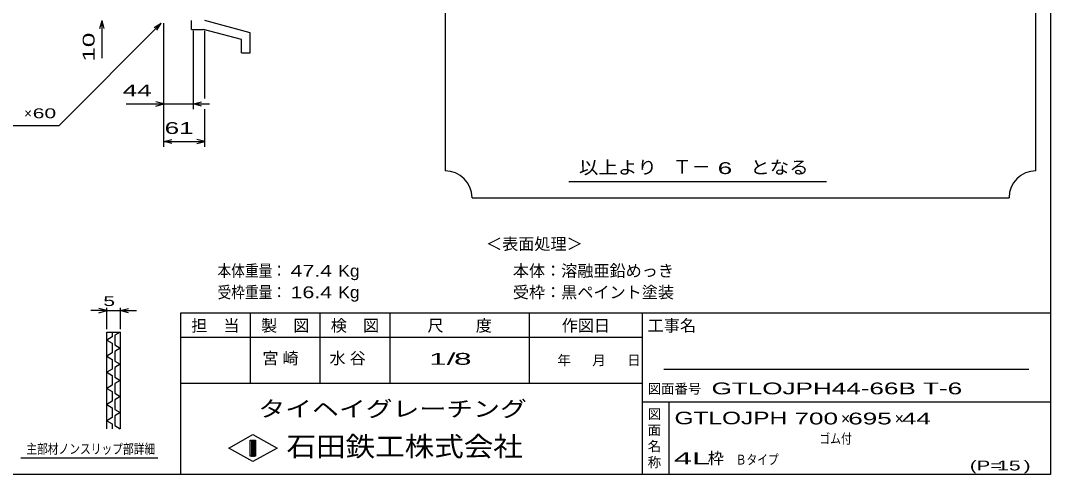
# Model space of a CAD drawing. Units: millimetres, scale not verified. Extents: x -1456 to 1385, y -1026 to 843.
# Drawn here: x -149 to 1385, y -917 to -242 of the extents above; entities that cross this region are included whole.
import ezdxf
from ezdxf.enums import TextEntityAlignment as Align

# ---------------------------------------------------------------- set-up
doc = ezdxf.new("R2010")
doc.units = ezdxf.units.MM
doc.header["$LTSCALE"] = 8
for name, color, linetype, lineweight in [('0_2', 150, 'Continuous', 25), ('19', 6, 'Continuous', 25), ('22', 4, 'Continuous', 25), ('24', 2, 'Continuous', 25), ('32', 4, 'Continuous', 25)]:
    doc.layers.add(name, color=color, linetype=linetype, lineweight=lineweight)
doc.styles.add('ベクトル', font='')
doc.styles.get('ベクトル').set_extended_font_data('ベクトル')

msp = doc.modelspace()

# ---------------------------------------------------------------- linework, layer by layer
at = {"layer": '0_2'}
for p, q in [((1384.8, 842.8), (1384.8, -917.2)), ((1384.8, -677.2), (88.8, -677.2)), ((88.8, -677.2), (88.8, -917.2)), ((192.8, -677.2), (192.8, -781.2)), ((296.8, -781.2), (296.8, -677.2)), ((400.8, -677.2), (400.8, -781.2)), ((608.8, -781.2), (608.8, -677.2)), ((776.8, -677.2), (776.8, -917.2)), ((776.8, -713.2), (88.8, -713.2)), ((1352.8, -761.2), (808.8, -761.2)), ((88.8, -781.2), (776.8, -781.2)), ((776.8, -809.2), (1384.8, -809.2)), ((816.8, -917.2), (816.8, -809.2)), ((160.8, -878), (196.8, -858)), ((196.8, -858), (232.8, -878)), ((192.8, -866), (200.8, -866)), ((192.8, -890), (192.8, -866)), ((192.8, -866), (194.4, -866)), ((194.4, -866), (194.4, -890)), ((196, -890), (196, -866)), ((196, -866), (197.6, -866)), ((197.6, -866), (197.6, -890)), ((199.2, -890), (199.2, -866)), ((199.2, -866), (200.8, -866)), ((200.8, -866), (200.8, -890)), ((200.8, -866), (200.8, -890)), ((196.8, -898), (160.8, -878)), ((232.8, -878), (196.8, -898)), ((200.8, -890), (192.8, -890)), ((194.4, -890), (196, -890)), ((197.6, -890), (199.2, -890)), ((1384.8, -917.2), (-1383.2, -917.2))]:
    msp.add_line(p, q, dxfattribs=at)
at = {"layer": '19'}
for p, q in [((105, -254.5), (105, -241.5)), ((192.6, -259.6), (125, -241.5)), ((105, -254.5), (123.3, -254.5)), ((179.6, -269.6), (123.3, -254.5)), ((192.6, -289.6), (192.6, -259.6)), ((179.6, -289.6), (179.6, -269.6)), ((179.6, -289.6), (192.6, -289.6))]:
    msp.add_line(p, q, dxfattribs=at)
at = {"layer": '22'}
for p, q in [((-31.2, -253.5), (-28, -241.5)), ((-24.8, -253.5), (-28, -241.5)), ((-28, -297.5), (-28, -241.5)), ((-92, -397.5), (60, -245.5)), ((49.6, -251.9), (60, -245.5)), ((53.6, -255.9), (60, -245.5)), ((64, -373.5), (64, -245.5)), ((64, -429.5), (64, -245.5)), ((108, -373.5), (108, -256.9)), ((125, -357.5), (125, -256.9)), ((8, -365.5), (64, -365.5)), ((64, -365.5), (52, -362.3)), ((52, -368.7), (64, -365.5)), ((64, -365.5), (108, -365.5)), ((108, -365.5), (120, -362.3)), ((120, -368.7), (108, -365.5)), ((108, -365.5), (132, -365.5)), ((125, -429.5), (125, -373.5)), ((-252, -397.5), (-92, -397.5)), ((64, -421.5), (76, -418.3)), ((76, -424.7), (64, -421.5)), ((64, -421.5), (125, -421.5)), ((125, -421.5), (113, -418.3)), ((113, -424.7), (125, -421.5))]:
    msp.add_line(p, q, dxfattribs=at)
at = {"layer": '24', "color": 4}
for p, q in [((483.2, 774.8), (483.2, -465.2)), ((1363.2, -465.2), (1363.2, 774.8)), ((667.2, -481.2), (1051.2, -481.2)), ((523.2, -505.2), (1323.2, -505.2))]:
    msp.add_line(p, q, dxfattribs=at)
for centre, start, end in [((483.2, -505.2), 0, 90), ((1363.2, -505.2), 90, 180)]:
    msp.add_arc(centre, 40, start, end, dxfattribs=at)
at = {"layer": '32'}
for p, q in [((-20.8, -673.2), (-44.8, -673.2)), ((-20.8, -673.2), (-32.8, -670)), ((-32.8, -676.4), (-20.8, -673.2)), ((-20.8, -701.2), (-20.8, -669.2)), ((-20.8, -673.2), (-0.8, -673.2)), ((-0.8, -669.2), (-0.8, -701.2)), ((-0.8, -673.2), (11.2, -670)), ((11.2, -676.4), (-0.8, -673.2)), ((-0.8, -673.2), (23.2, -673.2)), ((-20.8, -705.2), (-0.8, -705.2)), ((-20.8, -849.2), (-20.8, -705.2)), ((-12.8, -705.2), (-12.8, -712.4)), ((-0.8, -705.2), (-8.8, -710)), ((-0.8, -705.2), (-0.8, -849.2)), ((-12.8, -712.4), (-20.8, -717.2)), ((-20.8, -717.2), (-12.8, -722)), ((-8.8, -710), (-8.8, -724.4)), ((-12.8, -722), (-12.8, -736.4)), ((-8.8, -724.4), (-0.8, -729.2)), ((-0.8, -729.2), (-8.8, -734)), ((-8.8, -734), (-8.8, -748.4)), ((-12.8, -736.4), (-20.8, -741.2)), ((-20.8, -741.2), (-12.8, -746)), ((-12.8, -746), (-12.8, -760.4)), ((-8.8, -748.4), (-0.8, -753.2)), ((-12.8, -760.4), (-20.8, -765.2)), ((-20.8, -765.2), (-12.8, -770)), ((-0.8, -753.2), (-8.8, -758)), ((-8.8, -758), (-8.8, -772.4)), ((-12.8, -770), (-12.8, -784.4)), ((-8.8, -772.4), (-0.8, -777.2)), ((-0.8, -777.2), (-8.8, -782)), ((-8.8, -782), (-8.8, -796.4)), ((-12.8, -784.4), (-20.8, -789.2)), ((-20.8, -789.2), (-12.8, -794)), ((-12.8, -794), (-12.8, -808.4)), ((-8.8, -796.4), (-0.8, -801.2)), ((-12.8, -808.4), (-20.8, -813.2)), ((-0.8, -801.2), (-8.8, -806)), ((-8.8, -806), (-8.8, -820.4)), ((-20.8, -813.2), (-12.8, -818)), ((-12.8, -818), (-12.8, -832.4)), ((-8.8, -820.4), (-0.8, -825.2)), ((-0.8, -825.2), (-8.8, -830)), ((-12.8, -832.4), (-20.8, -837.2)), ((-20.8, -837.2), (-12.8, -842)), ((-12.8, -842), (-12.8, -849.2)), ((-8.8, -830), (-8.8, -844.4)), ((-8.8, -844.4), (-0.8, -849.2)), ((55.2, -893.2), (-148.8, -893.2))]:
    msp.add_line(p, q, dxfattribs=at)

# ---------------------------------------------------------------- texts
at = {"layer": '0_2', "style": 'ベクトル'}
for s, height, p in [('担\u3000当', 17.6, (104.8, -695.6)), ('製\u3000図', 17.6, (208.8, -695.6)), ('検\u3000図', 17.6, (312.8, -695.6)), ('尺\u3000\u3000度', 17.6, (456.8, -695.6)), ('作図日', 17.6, (656.8, -695.6)), ('工事名', 17.6, (784.8, -695.6)), ('年', 14.7, (650.4, -747.2)), ('月', 14.7, (702.4, -747.2)), ('日', 14.7, (754.4, -747.2)), ('図面番号', 14.66, (784.8, -789.6)), ('図', 14.7, (784.8, -827.2)), ('面', 14.7, (784.8, -851.2)), ('名', 14.7, (784.8, -875.2)), ('称', 14.7, (784.8, -899.2))]:
    msp.add_text(s, height=height, dxfattribs=at).set_placement(p, align=Align.MIDDLE_LEFT)
at = {"layer": '0_2', "color": 222, "style": 'ベクトル'}
for s, height, width, p in [('タイヘイグレーチング', 23.46, 1.25, (204.8, -819.6)), ('石田鉄工株式会社', 29.33, 1.1, (246.8, -875.6))]:
    msp.add_text(s, height=height, dxfattribs=dict(at, width=width)).set_placement(p, align=Align.MIDDLE_LEFT)
at = {"layer": '22', "color": 2, "style": 'ベクトル', "width": 1.65}
msp.add_text(' 10 ', height=17.6, rotation=90, dxfattribs=at).set_placement((-48, -313.5), align=Align.MIDDLE_LEFT)
at = {"layer": '22', "color": 2, "style": 'ベクトル'}
for s, height, width, p in [(' 44 ', 17.6, 1.65, (-8, -345.5)), (' 60 ', 14.66, 1.6, (-140, -379.5)), (' 61 ', 17.6, 1.65, (54.5, -401.5)), ('本体重量：', 17.6, 0.85, (144, -614)), (' 47.4', 17.6, 1.35, (244, -614)), ('Kg', 17.6, 1.1, (324, -614)), ('受枠重量：', 17.6, 0.85, (144, -646)), (' 16.4', 17.6, 1.35, (244, -646)), ('Kg', 17.6, 1.1, (324, -646)), ('1/', 17.6, 2, (459.2, -745.2)), (' 8 ', 17.6, 2, (483.2, -745.2)), ('GTLOJPH44-66B T-6             ', 17.6, 1.65, (880, -789.2)), ('GTLOJPH', 18.77, 1.45, (824.8, -833.2)), (' 700 ', 17.6, 1.65, (992.8, -834)), (' 695 ', 17.6, 1.65, (1072.8, -834)), (' 44 ', 17.6, 1.65, (1152.8, -834)), ('ゴム付', 14.66, 0.8, (1040.8, -864)), ('4L', 17.6, 2.05, (824, -893.2)), ('Ｂタイプ', 14.66, 0.8, (916, -895.2)), ('(P=', 14.66, 1.55, (1264.8, -904)), (' 15 ', 14.66, 1.6, (1296.8, -904)), (')', 14.7, 1.6, (1344.8, -904))]:
    msp.add_text(s, height=height, dxfattribs=dict(at, width=width)).set_placement(p, align=Align.MIDDLE_LEFT)
for s, height, p in [('×', 14.7, (-144, -379.5)), ('＜表面処理＞', 17.6, (544, -574)), ('本体：', 17.6, (584, -614)), ('溶融亜鉛めっき', 17.6, (656, -614)), ('受枠：', 17.6, (584, -646)), ('黒ペイント塗装', 17.6, (656, -646)), ('×', 17.6, (1072.8, -834)), ('×', 17.6, (1152.8, -834)), ('枠', 17.6, (874.4, -893.2))]:
    msp.add_text(s, height=height, dxfattribs=at).set_placement(p, align=Align.MIDDLE_LEFT)
at = {"layer": '22', "color": 2, "char_height": 17.6, "attachment_point": 4, "style": 'ベクトル'}
for s, insert in [('\\T1.25;宮崎\u3000', (210.8, -745.2)), ('\\T1.25;水谷\u3000', (310.8, -745.2))]:
    msp.add_mtext(s, dxfattribs=dict(at, insert=insert))
at = {"layer": '24', "style": 'ベクトル'}
for s, height, width, p in [('以上より\u3000', 19.35, 1.1, (682.4, -460)), (' 6 ', 17.6, 1.65, (878.4, -461.2)), ('となる', 19.35, 1.1, (937.6, -460))]:
    msp.add_text(s, height=height, dxfattribs=dict(at, width=width)).set_placement(p, align=Align.MIDDLE_LEFT)
msp.add_text('Ｔ－', height=20.53, dxfattribs=at).set_placement((822.4, -459.2), align=Align.MIDDLE_LEFT)
at = {"layer": '32', "color": 2, "style": 'ベクトル'}
for s, width, p in [(' 5 ', 1.6, (-34.8, -659.2)), ('主部材ノンスリップ部詳細', 0.8, (-140.8, -879.2))]:
    msp.add_text(s, height=14.66, dxfattribs=dict(at, width=width)).set_placement(p, align=Align.MIDDLE_LEFT)

doc.saveas('drawing.dxf')
